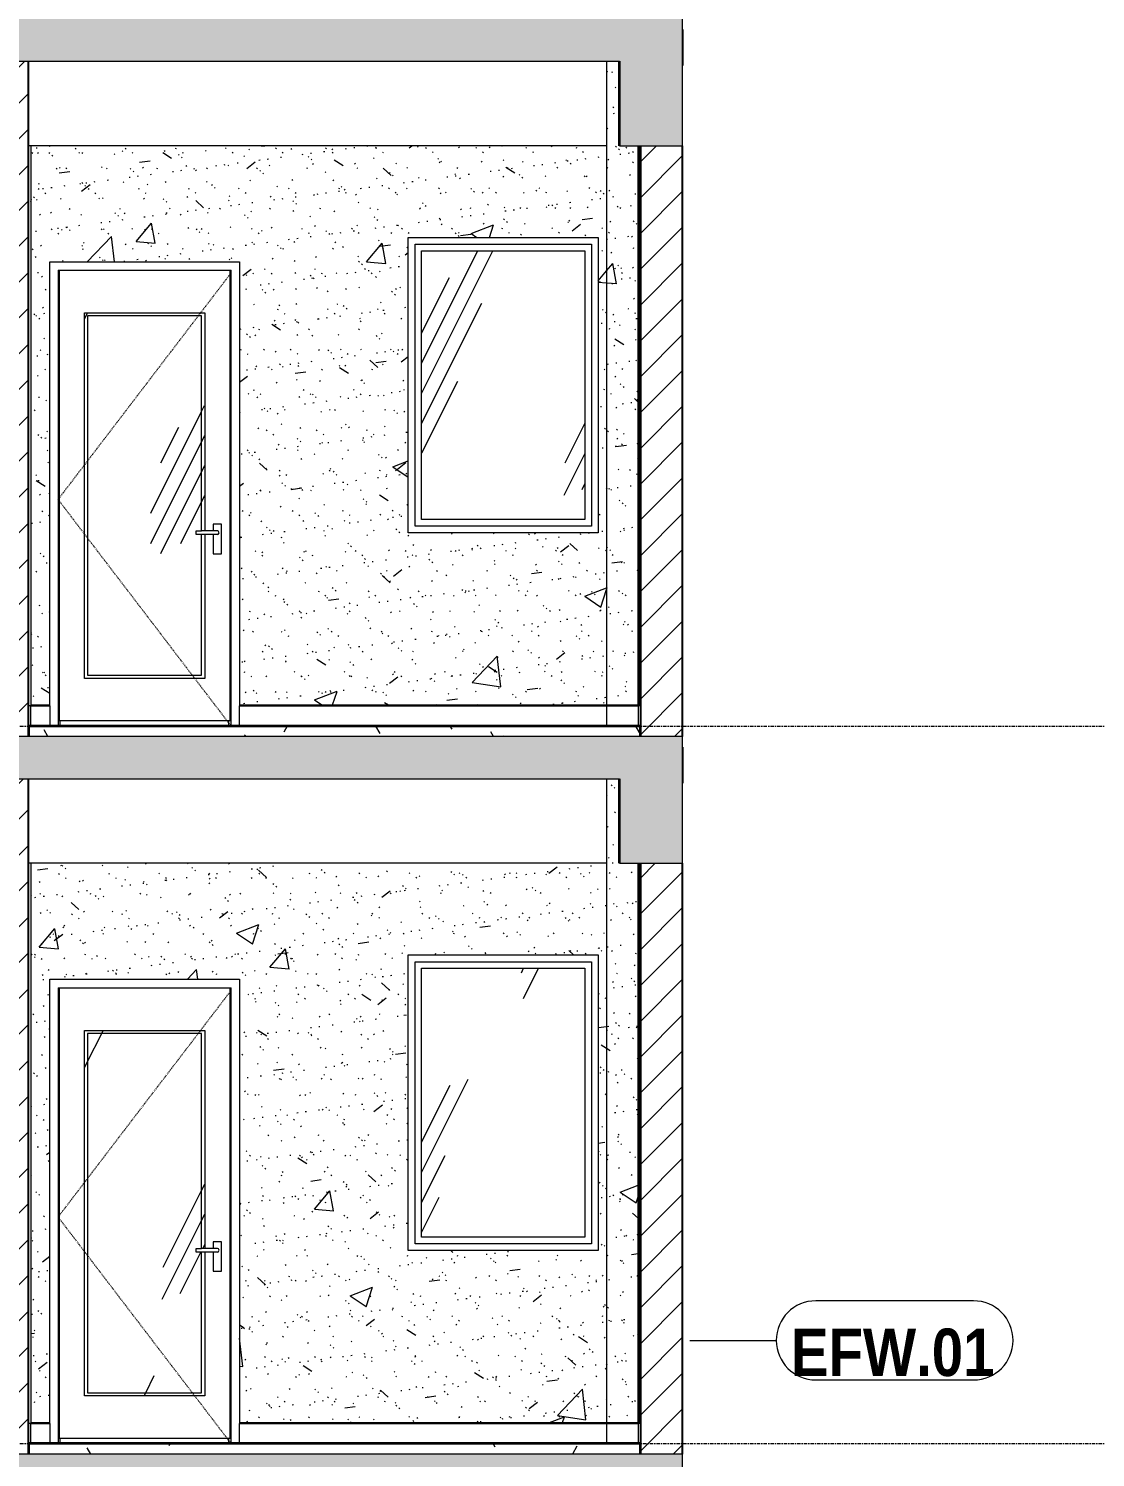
# Model space of a CAD drawing. Header units: millimetres. Extents: x -92143 to -2058, y -8802 to 35300.
# Drawn here: x -20337 to -15280, y 8934 to 15705 of the extents above; entities that cross this region are included whole.
import ezdxf

# ---------------------------------------------------------------- set-up
doc = ezdxf.new("R2010")
doc.units = ezdxf.units.MM
for name, pattern in [('Centre', [31.75, 6.35, -4.7625, 15.875, -4.7625]), ('Dash', [6.35, 3.175, -3.175]), ('Grid Line', [22.225, 12.7, -3.175, 3.175, -3.175])]:
    doc.linetypes.add(name, pattern=pattern)
for name, color, linetype, lineweight in [('0-1', 7, 'Continuous', 5), ('A-DETL-GENF-1', 7, 'Continuous', 9), ('A-DETL-GENF-HDLN-1', 7, 'Dash', 9), ('A-DETL-GENF-HDLN-2', 1, 'Continuous', 9), ('A-DETL-THIN', 151, 'Continuous', 9), ('A-DOOR', 31, 'Continuous', 9), ('A-DOOR-1', 7, 'Continuous', 9), ('A-FLOR-1', 10, 'Continuous', 35), ('A-FLOR-2', 7, 'Continuous', 9), ('A-FLOR-HRAL', 11, 'Continuous', 9), ('A-FLOR-HRAL-1', 253, 'Continuous', 18), ('A-FLOR-HRAL-2', 9, 'Continuous', 9), ('A-FLOR-LEVL-2', 51, 'Centre', 9), ('A-FLOR-PATT-2', 67, 'Continuous', 9), ('A-GLAZ', 151, 'Continuous', 9), ('A-GLAZ-1', 7, 'Continuous', 9), ('A-WALL-1', 7, 'Continuous', 9), ('A-WALL-2', 250, 'Continuous', 25), ('A-WALL-3', 113, 'Continuous', 25), ('A-WALL-IDEN', 211, 'Continuous', 9), ('A-WALL-PATT-1', 7, 'Continuous', 9), ('A-WALL-PATT-2', 9, 'Continuous', 9), ('A-WALL-PATT-4', 111, 'Continuous', 9), ('I-WALL-1', 250, 'Continuous', 25), ('I-WALL-2', 7, 'Continuous', 9), ('S-BEAM-2', 7, 'Continuous', 9), ('S-BEAM-3', 10, 'Continuous', 35), ('S-COLS-1', 7, 'Continuous', 9), ('S-GRID-1', 1, 'Grid Line', 9)]:
    doc.layers.add(name, color=color, linetype=linetype, lineweight=lineweight)
doc.styles.add('Arial_B', font='arialbd.ttf', dxfattribs={"width": 0.85, "height": 225})
pattern_1 = [(45, (-51987.05, 14125), (-84.8528, 84.8528), [])]
pattern_2 = [(0, (-51987.05, 14125), (609.6, 152.4), [50.292, -406.908, 50.292, -406.908, -2438.4]), (0, (-51987.05, 14125), (609.6, 152.4), [-914.4, 50.292, -864.108, 50.292, -406.908, -1066.8]), (0, (-51987.05, 14125), (609.6, 152.4), [-2286, 50.292, -254.508, 50.292, -711.708]), (120, (-51758.45, 14201.2), (-436.7823, 451.7291), [50.292, -406.908, 50.292, -2845.308]), (120, (-51758.45, 14201.2), (-436.7823, 451.7291), [-507.492, -406.908, 50.292, -864.108, -1524]), (120, (-51758.45, 14201.2), (-436.7823, 451.7291), [-1828.8, 50.292, -406.908, 50.292, -1016.508]), (120, (-51758.45, 14201.2), (-436.7823, 451.7291), [-2336.292, -254.508, 50.292, -711.708]), (240, (-51682.25, 14506), (-172.8177, -604.1291), [50.292, -406.908, 50.292, -406.908, -2438.4]), (240, (-51682.25, 14506), (-172.8177, -604.1291), [-914.4, 50.292, -864.108, 50.292, -406.908, -1066.8]), (240, (-51682.25, 14506), (-172.8177, -604.1291), [-2286, 50.292, -254.508, 50.292, -711.708])]
pattern_3 = [(45, (-51987.05, 14125), (-79.5495, 79.5495), [])]
pattern_4 = [(50, (-51987.05, 14125), (1093.104, -95.634), [114.3, -1257.3]), (355, (-51987, 14125), (-211.457, 1146.34), [91.44, -1005.84]), (100.451, (-51896, 14117), (881.656, 1050.7), [97.14, -1068.54]), (46.184, (-51987, 14429.8), (1626.475, -252.257), [171.45, -1885.95]), (96.636, (-51851.5, 14408.8), (1424.416, 1484.565), [145.71, -1602.81]), (351.184, (-51987, 14429.8), (1424.43, 1484.55), [137.16, -1508.76]), (21, (-51834.65, 14353.6), (909.686, -613.59), [114.3, -1257.3]), (326, (-51834.7, 14353.6), (370.812, 1105.13), [91.44, -1005.84]), (71.451, (-51758.8, 14302.5), (1280.503, 491.528), [97.14, -1068.54]), (37.5, (-51987.05, 14125), (18.5313, 507.3303), [50.292, -943.356, 50.292, -970.788, -1009.65]), (37.5, (-51987.05, 14125), (18.5313, 507.3303), [-2014.728, 50.292, -959.358]), (7.5, (-51987.05, 14125), (400.918, 601.084), [50.292, -531.876, 50.292, -920.496, -384.81]), (7.5, (-51987.05, 14125), (400.918, 601.084), [-1552.956, 50.292, -334.518]), (327.5, (-52326.9, 14125), (813.545, -34.3737), [50.292, -330.708, 50.292, -1138.428, -1577.34]), (327.5, (-52326.9, 14125), (813.545, -34.3737), [-1569.72, 50.292, -1527.048]), (317.5, (-52479.3, 14125), (888.775, 152.56), [50.292, -445.008, 50.292, -739.14, -1120.14]), (317.5, (-52479.3, 14125), (888.775, 152.56), [-1284.732, 50.292, -1069.848])]
pattern_5 = [(37.5, (-51987.05, 14125), (-4.79953, 146.8239), [5.029, -110.795, 5.029, -124.511, -123.825]), (37.5, (-51987.05, 14125), (-4.79953, 146.8239), [-245.364, 5.029, -118.796]), (7.5, (-51987.05, 14125), (134.8574, 215.0472), [5.029, -57.455, 5.029, -99.365, -40.005]), (7.5, (-51987.05, 14125), (134.8574, 215.0472), [-166.878, 5.029, -34.976]), (327.5, (-52080.78, 14125), (237.29776, 0.4316), [5.029, -33.071, 5.029, -132.131, -179.07]), (327.5, (-52080.78, 14125), (237.29776, 0.4316), [-175.26, 5.029, -174.041]), (317.5, (-52080.78, 14125), (229.067, 66.8792), [5.029, -14.021, 5.029, -84.887, -102.87]), (317.5, (-52080.78, 14125), (229.067, 66.8792), [-108.966, 5.029, -97.841])]
pattern_6 = [(63.435, (-51796.6, 14220.2), (-766.75, 2300.24), [952.5, -571.5, 952.5, -571.5, -1211.71]), (63.435, (-51796.6, 14220.2), (-766.75, 2300.24), [-3048, 381, -830.71]), (63.435, (-51844.2, 14267.9), (-766.75, 2300.24), [762, -952.5, 571.5, -571.5, -1402.21]), (63.435, (-51844.2, 14267.9), (-766.75, 2300.24), [-2857.5, 666.75, -735.46]), (63.435, (-51844.2, 14410.8), (-766.75, 2300.24), [571.5, -1143, 381, -571.5, -1592.71]), (63.435, (-51844.2, 14410.8), (-766.75, 2300.24), [-2667, 857.25, -735.46]), (63.435, (-51701.3, 14267.9), (-766.75, 2300.24), [571.5, -1143, 476.25, -2068.96]), (63.435, (-51558.4, 14410.8), (-766.75, 2300.24), [285.75, -1428.75, 190.5, -2354.71]), (63.435, (-51796.6, 14648.9), (-766.75, 2300.24), [190.5, -1428.75, 190.5, -762, -1687.96]), (63.435, (-51796.6, 14648.9), (-766.75, 2300.24), [-2571.75, 476.25, -1211.71]), (63.435, (-50939.3, 14506), (-766.75, 2300.24), [952.5, -1428.75, 1143, -754.51]), (63.435, (-50939.3, 14363.1), (-766.75, 2300.24), [1333.5, -952.5, 1428.75, -564.01]), (63.435, (-50844, 14410.8), (-766.75, 2300.24), [1524, -762, 1143, -830.71]), (63.435, (-50701.2, 14553.6), (-766.75, 2300.24), [952.5, -1333.5, 762, -1211.71]), (63.435, (-50844, 14839.4), (-766.75, 2300.24), [476.25, -1905, 571.5, -1306.96]), (63.435, (-50558.3, 14696.5), (-766.75, 2300.24), [381, -1905, 381, -1592.71])]

# ---------------------------------------------------------------- blocks, each defined once
blk = doc.blocks.new('NCV_TKTC_KET CAU_rvt-1-TKCS_MẶT CẮT E')
at = {"layer": 'A-FLOR-2'}
for p, q in [((-17235.3, 15700), (-17235.3, 15530)), ((-17235.3, 12300), (-17235.3, 12130))]:
    blk.add_line(p, q, dxfattribs=at)
at = {"layer": 'S-BEAM-2'}
for p, q in [((-19136.9, 15150), (-20336.9, 15150)), ((-17596.9, 15150), (-19136.9, 15150)), ((-19136.9, 11750), (-20336.9, 11750)), ((-17596.9, 11750), (-19136.9, 11750))]:
    blk.add_line(p, q, dxfattribs=at)
at = {"layer": 'S-BEAM-3'}
for p, q in [((-17536.9, 15550), (-17536.9, 15150)), ((-17536.9, 12150), (-17536.9, 11750))]:
    blk.add_line(p, q, dxfattribs=at)
at = {"layer": 'S-COLS-1'}
for p, q in [((-17586.9, 12495), (-17586.9, 12500)), ((-17586.9, 9095), (-17586.9, 9100))]:
    blk.add_line(p, q, dxfattribs=at)
blk = doc.blocks.new('DOOR_CW_01 CANH MO-PANEL KINH - DIW_01-900x2200-CỬA GỖ VÂN LAMINATE-V42-TKCS_MẶT CẮT E')
at = {"layer": 'A-DETL-GENF-HDLN-2'}
h = blk.add_hatch(dxfattribs=at)
h.set_pattern_fill('FP_34', color=256, style=0, pattern_type=2)
h.set_pattern_definition(pattern_6)
h.paths.add_polyline_path([(-20071.9, 12626), (-19501.9, 12626), (-19501.9, 13307.5), (-19516.9, 13307.5), (-19516.9, 12641), (-20056.9, 12641), (-20056.9, 14343), (-19516.9, 14343), (-19516.9, 13324.5), (-19501.9, 13324.5), (-19501.9, 14358), (-20071.9, 14358), (-20071.9, 12673.7)])
h = blk.add_hatch(dxfattribs=at)
h.set_pattern_fill('FP_34', color=256, style=0, pattern_type=2)
h.set_pattern_definition(pattern_6)
h.paths.add_polyline_path([(-19867.7, 12641), (-19516.9, 12641), (-19516.9, 13307.5), (-19542.7, 13307.5), (-19542.7, 13324.5), (-19516.9, 13324.5), (-19516.9, 14343), (-20056.9, 14343), (-20056.9, 12641)])
at = {"layer": 'A-DETL-GENF-HDLN-1'}
for p, q in [((-20196.9, 13473.5), (-19376.9, 14547)), ((-19376.9, 12400), (-20196.9, 13473.5))]:
    blk.add_line(p, q, dxfattribs=at)
at = {"layer": 'A-DOOR-1'}
for p, q in [((-20196.9, 14560), (-20196.9, 12400)), ((-20196.9, 14560), (-19376.9, 14560)), ((-20191.9, 14558), (-20191.9, 12426)), ((-19381.9, 14558), (-20191.9, 14558)), ((-19381.9, 12426), (-19381.9, 14558)), ((-19376.9, 12400), (-19376.9, 14560)), ((-20071.9, 14358), (-19501.9, 14358)), ((-20071.9, 12626), (-20071.9, 14358)), ((-19501.9, 14358), (-19501.9, 13324.5)), ((-19516.9, 14343), (-20056.9, 14343)), ((-20056.9, 14343), (-20056.9, 12641)), ((-19516.9, 13324.5), (-19516.9, 14343)), ((-19461.7, 13356), (-19461.7, 13324.5)), ((-19422.2, 13356), (-19461.7, 13356)), ((-19422.2, 13216), (-19422.2, 13356)), ((-19542.7, 13324.5), (-19516.9, 13324.5)), ((-19542.7, 13307.5), (-19542.7, 13324.5)), ((-19516.9, 13307.5), (-19542.7, 13307.5)), ((-19441.9, 13324.5), (-19516.9, 13324.5)), ((-19516.9, 12641), (-19516.9, 13307.5)), ((-19441.9, 13307.5), (-19516.9, 13307.5)), ((-19501.9, 13307.5), (-19501.9, 12626)), ((-19461.7, 13307.5), (-19461.7, 13216)), ((-19461.7, 13216), (-19422.2, 13216)), ((-19501.9, 12626), (-20071.9, 12626)), ((-20056.9, 12641), (-19516.9, 12641)), ((-20236.9, 12495), (-20236.9, 12500)), ((-19336.9, 12500), (-19336.9, 12495)), ((-20191.9, 12426), (-19381.9, 12426)), ((-20186.9, 12400), (-20186.9, 12426)), ((-19386.9, 12400), (-19386.9, 12426))]:
    blk.add_line(p, q, dxfattribs=at)
for start, end in [(0, 90), (270, 0)]:
    blk.add_arc((-19441.9, 13316), 8.5, start, end, dxfattribs=at)
blk = doc.blocks.new('M_Fixed - 900 x 1400-V44-TKCS_MẶT CẮT E')
at = {"layer": 'A-GLAZ'}
h = blk.add_hatch(dxfattribs=at)
h.set_pattern_fill('FP_34', color=256, style=0, pattern_type=2)
h.set_pattern_definition(pattern_6)
h.paths.add_polyline_path([(-18473.9, 13378), (-17699.9, 13378), (-17699.9, 14652), (-18473.9, 14652), (-18473.9, 14152)])
at = {"layer": 'A-GLAZ-1'}
for p, q in [((-18504.9, 14683), (-17668.9, 14683)), ((-18504.9, 13347), (-18504.9, 14683)), ((-18473.9, 14652), (-17699.9, 14652)), ((-18473.9, 13378), (-18473.9, 14652)), ((-17699.9, 14652), (-17699.9, 13378)), ((-17668.9, 14683), (-17668.9, 13347)), ((-17668.9, 13347), (-18504.9, 13347)), ((-17699.9, 13378), (-18473.9, 13378))]:
    blk.add_line(p, q, dxfattribs=at)
blk = doc.blocks.new('Railing - Railing-915905-TKCS_MẶT CẮT E')
at = {"layer": 'A-FLOR-HRAL-1'}
for p, q in [((-20326.9, 5695), (-20336.9, 5695)), ((-20336.9, 5695), (-20336.9, 5600)), ((-20326.9, 5600), (-20326.9, 5695)), ((-20336.9, 5600), (-20326.9, 5600))]:
    blk.add_line(p, q, dxfattribs=at)
at = {"layer": 'A-FLOR-HRAL-2'}
for p, q in [((-20326.9, 5695), (-20236.9, 5695)), ((-20236.9, 5695), (-20236.9, 5600))]:
    blk.add_line(p, q, dxfattribs=at)
blk = doc.blocks.new('Railing - Railing-915906-TKCS_MẶT CẮT E')
at = {"layer": 'A-FLOR-HRAL-1'}
for p, q in [((-17436.9, 5695), (-17446.9, 5695)), ((-17446.9, 5695), (-17446.9, 5600)), ((-17436.9, 5600), (-17436.9, 5695)), ((-17446.9, 5600), (-17436.9, 5600))]:
    blk.add_line(p, q, dxfattribs=at)
at = {"layer": 'A-FLOR-HRAL-2'}
for p, q in [((-19336.9, 5695), (-17596.9, 5695)), ((-19336.9, 5600), (-19336.9, 5695)), ((-17596.9, 5695), (-17446.9, 5695)), ((-17596.9, 5695), (-17596.9, 5600))]:
    blk.add_line(p, q, dxfattribs=at)
blk = doc.blocks.new('NCV_TKTC_TANG 3 - 4_rvt-1-TKCS_MẶT CẮT E')
at = {"layer": 'A-FLOR-PATT-2'}
h = blk.add_hatch(dxfattribs=at)
h.set_pattern_fill('FP_2', color=256, style=0, pattern_type=2)
h.set_pattern_definition(pattern_2)
h.paths.add_polyline_path([(-20336.9, 12350), (-17436.9, 12350), (-17436.9, 12400), (-20336.9, 12400), (-20336.9, 12369.3)])
at = {"layer": 'A-WALL-PATT-1'}
h = blk.add_hatch(dxfattribs=at)
h.set_pattern_fill('FP_5', color=256, style=0, pattern_type=2)
h.set_pattern_definition(pattern_3)
h.paths.add_polyline_path([(-17436.9, 12500), (-17436.9, 15150), (-17446.9, 15150), (-17446.9, 12500)])
at = {"layer": 'A-WALL-PATT-2'}
h = blk.add_hatch(dxfattribs=at)
h.set_pattern_fill('FP_1', color=256, style=0, pattern_type=2)
h.set_pattern_definition(pattern_1)
h.paths.add_polyline_path([(-20436.9, 12350), (-20336.9, 12350), (-20336.9, 15550), (-20436.9, 15550), (-20436.9, 12369.3)])
h = blk.add_hatch(dxfattribs=at)
h.set_pattern_fill('FP_7', color=256, style=0, pattern_type=2)
h.set_pattern_definition(pattern_4)
h.paths.add_polyline_path([(-17596.9, 12500), (-17446.9, 12500), (-17446.9, 15150), (-17536.9, 15150), (-17536.9, 15550), (-17596.9, 15550), (-17596.9, 13282.4)])
h = blk.add_hatch(dxfattribs=at)
h.set_pattern_fill('FP_6', color=256, style=0, pattern_type=2)
h.set_pattern_definition(pattern_5)
h.paths.add_polyline_path([(-17596.9, 12500), (-17446.9, 12500), (-17446.9, 15150), (-17536.9, 15150), (-17536.9, 15550), (-17596.9, 15550), (-17596.9, 13282.4)])
h = blk.add_hatch(dxfattribs=at)
h.set_pattern_fill('FP_7', color=256, style=0, pattern_type=2)
h.set_pattern_definition(pattern_4)
h.paths.add_polyline_path([(-20326.9, 12500), (-20236.9, 12500), (-20236.9, 14600), (-19336.9, 14600), (-19336.9, 12500), (-17596.9, 12500), (-17596.9, 15150), (-20326.9, 15150), (-20326.9, 12673.7)])
h.paths.add_polyline_path([(-17636.9, 13315), (-18536.9, 13315), (-18536.9, 14715), (-17636.9, 14715), (-17636.9, 14499.9)])
h = blk.add_hatch(dxfattribs=at)
h.set_pattern_fill('FP_6', color=256, style=0, pattern_type=2)
h.set_pattern_definition(pattern_5)
h.paths.add_polyline_path([(-20326.9, 12500), (-20236.9, 12500), (-20236.9, 14600), (-19336.9, 14600), (-19336.9, 12500), (-17596.9, 12500), (-17596.9, 15150), (-20326.9, 15150), (-20326.9, 12673.7)])
h.paths.add_polyline_path([(-17636.9, 13315), (-18536.9, 13315), (-18536.9, 14715), (-17636.9, 14715), (-17636.9, 14499.9)])
at = {"layer": 'A-FLOR-1'}
for p, q in [((-17436.9, 12400), (-20336.9, 12400)), ((-20336.9, 12400), (-20336.9, 12350)), ((-17436.9, 12350), (-17436.9, 12400))]:
    blk.add_line(p, q, dxfattribs=at)
at = {"layer": 'A-WALL-1'}
for p, q in [((-20236.9, 12495), (-20236.9, 12500)), ((-19336.9, 12500), (-19336.9, 12495))]:
    blk.add_line(p, q, dxfattribs=at)
at = {"layer": 'A-WALL-2'}
blk.add_line((-20336.9, 12350), (-20336.9, 15550), dxfattribs=at)
at = {"layer": 'I-WALL-1'}
for p, q in [((-17446.9, 15150), (-17446.9, 12500)), ((-17436.9, 12500), (-17436.9, 15150)), ((-17446.9, 12500), (-17436.9, 12500))]:
    blk.add_line(p, q, dxfattribs=at)
at = {"layer": 'I-WALL-2'}
for p, q in [((-17596.9, 15550), (-17596.9, 12500)), ((-20326.9, 15150), (-20326.9, 12500)), ((-18536.9, 13315), (-18536.9, 14715)), ((-18536.9, 14715), (-17636.9, 14715)), ((-17636.9, 14715), (-17636.9, 13315)), ((-20236.9, 12500), (-20236.9, 14600)), ((-20236.9, 14600), (-19336.9, 14600)), ((-19336.9, 14600), (-19336.9, 12500)), ((-17636.9, 13315), (-18536.9, 13315)), ((-20326.9, 12500), (-20236.9, 12500)), ((-19336.9, 12500), (-17596.9, 12500)), ((-17596.9, 12500), (-17446.9, 12500))]:
    blk.add_line(p, q, dxfattribs=at)
at = {"layer": 'A-DOOR'}
blk.add_blockref('DOOR_CW_01 CANH MO-PANEL KINH - DIW_01-900x2200-CỬA GỖ VÂN LAMINATE-V42-TKCS_MẶT CẮT E', (0, 0), dxfattribs=at)
at = {"layer": 'A-FLOR-HRAL'}
for name in ['Railing - Railing-915905-TKCS_MẶT CẮT E', 'Railing - Railing-915906-TKCS_MẶT CẮT E']:
    blk.add_blockref(name, (0, 6800), dxfattribs=at)
at = {"layer": 'A-GLAZ'}
blk.add_blockref('M_Fixed - 900 x 1400-V44-TKCS_MẶT CẮT E', (0, 0), dxfattribs=at)
blk = doc.blocks.new('DOOR_CW_01 CANH MO-PANEL KINH - DIW_01-900x2200-CỬA GỖ VÂN LAMINATE-V170-TKCS_MẶT CẮT E')
at = {"layer": 'A-DETL-GENF-HDLN-2'}
h = blk.add_hatch(dxfattribs=at)
h.set_pattern_fill('FP_34', color=256, style=0, pattern_type=2)
h.set_pattern_definition(pattern_6)
h.paths.add_polyline_path([(-19516.9, 9226), (-19501.9, 9226), (-19501.9, 9907.5), (-19516.9, 9907.5), (-19516.9, 9241), (-20056.9, 9241), (-20056.9, 10943), (-19516.9, 10943), (-19516.9, 9924.5), (-19501.9, 9924.5), (-19501.9, 10958), (-20071.9, 10958), (-20071.9, 9226), (-19867.7, 9226)])
h = blk.add_hatch(dxfattribs=at)
h.set_pattern_fill('FP_34', color=256, style=0, pattern_type=2)
h.set_pattern_definition(pattern_6)
h.paths.add_polyline_path([(-19516.9, 9241), (-19516.9, 9907.5), (-19542.7, 9907.5), (-19542.7, 9924.5), (-19516.9, 9924.5), (-19516.9, 10943), (-20056.9, 10943), (-20056.9, 9241), (-19867.7, 9241)])
at = {"layer": 'A-DETL-GENF-HDLN-1'}
for p, q in [((-20196.9, 10073.5), (-19376.9, 11147)), ((-19376.9, 9000), (-20196.9, 10073.5))]:
    blk.add_line(p, q, dxfattribs=at)
at = {"layer": 'A-DOOR-1'}
for p, q in [((-20196.9, 11160), (-20196.9, 9000)), ((-20196.9, 11160), (-19376.9, 11160)), ((-20191.9, 11158), (-20191.9, 9026)), ((-19381.9, 11158), (-20191.9, 11158)), ((-19381.9, 9026), (-19381.9, 11158)), ((-19376.9, 9000), (-19376.9, 11160)), ((-20071.9, 10958), (-19501.9, 10958)), ((-20071.9, 9226), (-20071.9, 10958)), ((-19516.9, 10943), (-20056.9, 10943)), ((-20056.9, 10943), (-20056.9, 9241)), ((-19516.9, 9924.5), (-19516.9, 10943)), ((-19501.9, 10958), (-19501.9, 9924.5)), ((-19461.7, 9956), (-19461.7, 9924.5)), ((-19422.2, 9956), (-19461.7, 9956)), ((-19422.2, 9816), (-19422.2, 9956)), ((-19542.7, 9924.5), (-19516.9, 9924.5)), ((-19542.7, 9907.5), (-19542.7, 9924.5)), ((-19516.9, 9907.5), (-19542.7, 9907.5)), ((-19441.9, 9924.5), (-19516.9, 9924.5)), ((-19516.9, 9241), (-19516.9, 9907.5)), ((-19441.9, 9907.5), (-19516.9, 9907.5)), ((-19501.9, 9907.5), (-19501.9, 9226)), ((-19461.7, 9907.5), (-19461.7, 9816)), ((-19461.7, 9816), (-19422.2, 9816)), ((-19501.9, 9226), (-20071.9, 9226)), ((-20056.9, 9241), (-19516.9, 9241)), ((-20236.9, 9095), (-20236.9, 9100)), ((-19336.9, 9100), (-19336.9, 9095)), ((-20191.9, 9026), (-19381.9, 9026)), ((-20186.9, 9000), (-20186.9, 9026)), ((-19386.9, 9000), (-19386.9, 9026))]:
    blk.add_line(p, q, dxfattribs=at)
for start, end in [(0, 90), (270, 0)]:
    blk.add_arc((-19441.9, 9916), 8.5, start, end, dxfattribs=at)
blk = doc.blocks.new('M_Fixed - 900 x 1400-V172-TKCS_MẶT CẮT E')
at = {"layer": 'A-GLAZ'}
h = blk.add_hatch(dxfattribs=at)
h.set_pattern_fill('FP_34', color=256, style=0, pattern_type=2)
h.set_pattern_definition(pattern_6)
h.paths.add_polyline_path([(-17699.9, 9978), (-17699.9, 11252), (-18473.9, 11252), (-18473.9, 9978), (-18018.1, 9978)])
at = {"layer": 'A-GLAZ-1'}
for p, q in [((-18504.9, 11283), (-17668.9, 11283)), ((-18504.9, 9947), (-18504.9, 11283)), ((-18473.9, 11252), (-17699.9, 11252)), ((-18473.9, 9978), (-18473.9, 11252)), ((-17699.9, 11252), (-17699.9, 9978)), ((-17668.9, 11283), (-17668.9, 9947)), ((-17699.9, 9978), (-18473.9, 9978)), ((-17668.9, 9947), (-18504.9, 9947))]:
    blk.add_line(p, q, dxfattribs=at)
blk = doc.blocks.new('NCV_TKTC_TANG 3 - 4_rvt-2-TKCS_MẶT CẮT E')
at = {"layer": 'A-FLOR-PATT-2'}
h = blk.add_hatch(dxfattribs=at)
h.set_pattern_fill('FP_2', color=256, style=0, pattern_type=2)
h.set_pattern_definition(pattern_2)
h.paths.add_polyline_path([(-19867.7, 8950), (-17436.9, 8950), (-17436.9, 9000), (-20336.9, 9000), (-20336.9, 8950), (-20176, 8950)])
at = {"layer": 'A-WALL-PATT-1'}
h = blk.add_hatch(dxfattribs=at)
h.set_pattern_fill('FP_5', color=256, style=0, pattern_type=2)
h.set_pattern_definition(pattern_3)
h.paths.add_polyline_path([(-17446.9, 9100), (-17436.9, 9100), (-17436.9, 11750), (-17446.9, 11750), (-17446.9, 9630.1)])
at = {"layer": 'A-WALL-PATT-2'}
h = blk.add_hatch(dxfattribs=at)
h.set_pattern_fill('FP_1', color=256, style=0, pattern_type=2)
h.set_pattern_definition(pattern_1)
h.paths.add_polyline_path([(-20436.9, 8950), (-20336.9, 8950), (-20336.9, 12150), (-20436.9, 12150), (-20436.9, 9021.3)])
h = blk.add_hatch(dxfattribs=at)
h.set_pattern_fill('FP_7', color=256, style=0, pattern_type=2)
h.set_pattern_definition(pattern_4)
h.paths.add_polyline_path([(-17596.9, 9100), (-17446.9, 9100), (-17446.9, 11750), (-17536.9, 11750), (-17536.9, 12150), (-17596.9, 12150), (-17596.9, 9630.1)])
h = blk.add_hatch(dxfattribs=at)
h.set_pattern_fill('FP_6', color=256, style=0, pattern_type=2)
h.set_pattern_definition(pattern_5)
h.paths.add_polyline_path([(-17596.9, 9100), (-17446.9, 9100), (-17446.9, 11750), (-17536.9, 11750), (-17536.9, 12150), (-17596.9, 12150), (-17596.9, 9630.1)])
h = blk.add_hatch(dxfattribs=at)
h.set_pattern_fill('FP_7', color=256, style=0, pattern_type=2)
h.set_pattern_definition(pattern_4)
h.paths.add_polyline_path([(-20326.9, 9100), (-20236.9, 9100), (-20236.9, 11200), (-19336.9, 11200), (-19336.9, 9100), (-17596.9, 9100), (-17596.9, 11750), (-20326.9, 11750), (-20326.9, 9630.1)])
h.paths.add_polyline_path([(-17636.9, 9915), (-18536.9, 9915), (-18536.9, 11315), (-17636.9, 11315)])
h = blk.add_hatch(dxfattribs=at)
h.set_pattern_fill('FP_6', color=256, style=0, pattern_type=2)
h.set_pattern_definition(pattern_5)
h.paths.add_polyline_path([(-20326.9, 9100), (-20236.9, 9100), (-20236.9, 11200), (-19336.9, 11200), (-19336.9, 9100), (-17596.9, 9100), (-17596.9, 11750), (-20326.9, 11750), (-20326.9, 9630.1)])
h.paths.add_polyline_path([(-17636.9, 9915), (-18536.9, 9915), (-18536.9, 11315), (-17636.9, 11315)])
at = {"layer": 'A-FLOR-1'}
for p, q in [((-17436.9, 9000), (-20336.9, 9000)), ((-20336.9, 9000), (-20336.9, 8950)), ((-17436.9, 8950), (-17436.9, 9000))]:
    blk.add_line(p, q, dxfattribs=at)
at = {"layer": 'A-WALL-1'}
for p, q in [((-20236.9, 9095), (-20236.9, 9100)), ((-19336.9, 9100), (-19336.9, 9095))]:
    blk.add_line(p, q, dxfattribs=at)
at = {"layer": 'A-WALL-2'}
blk.add_line((-20336.9, 8950), (-20336.9, 12150), dxfattribs=at)
at = {"layer": 'I-WALL-1'}
for p, q in [((-17446.9, 11750), (-17446.9, 9100)), ((-17436.9, 9100), (-17436.9, 11750)), ((-17446.9, 9100), (-17436.9, 9100))]:
    blk.add_line(p, q, dxfattribs=at)
at = {"layer": 'I-WALL-2'}
for p, q in [((-17596.9, 12150), (-17596.9, 9100)), ((-20326.9, 11750), (-20326.9, 9100)), ((-18536.9, 9915), (-18536.9, 11315)), ((-18536.9, 11315), (-17636.9, 11315)), ((-17636.9, 11315), (-17636.9, 9915)), ((-20236.9, 9100), (-20236.9, 11200)), ((-20236.9, 11200), (-19336.9, 11200)), ((-19336.9, 11200), (-19336.9, 9100)), ((-17636.9, 9915), (-18536.9, 9915)), ((-20326.9, 9100), (-20236.9, 9100)), ((-19336.9, 9100), (-17596.9, 9100)), ((-17596.9, 9100), (-17446.9, 9100))]:
    blk.add_line(p, q, dxfattribs=at)
at = {"layer": 'A-DOOR'}
blk.add_blockref('DOOR_CW_01 CANH MO-PANEL KINH - DIW_01-900x2200-CỬA GỖ VÂN LAMINATE-V170-TKCS_MẶT CẮT E', (0, 0), dxfattribs=at)
at = {"layer": 'A-FLOR-HRAL'}
for name in ['Railing - Railing-915905-TKCS_MẶT CẮT E', 'Railing - Railing-915906-TKCS_MẶT CẮT E']:
    blk.add_blockref(name, (0, 3400), dxfattribs=at)
at = {"layer": 'A-GLAZ'}
blk.add_blockref('M_Fixed - 900 x 1400-V172-TKCS_MẶT CẮT E', (0, 0), dxfattribs=at)
blk = doc.blocks.new('CTL_WALL TAG NO MARK - 10-2062273-TKCS_MẶT CẮT E')
at = {"layer": 'A-WALL-IDEN'}
for p, q in [((-78866.4, 11134.7), (-79614.1, 11134.7)), ((-79614.1, 10759.7), (-78866.4, 10759.7))]:
    blk.add_line(p, q, dxfattribs=at)
for centre, start, end in [((-79614.1, 10947.2), 90, 270), ((-78866.4, 10947.2), 270, 90)]:
    blk.add_arc(centre, 187.5, start, end, dxfattribs=at)

msp = doc.modelspace()

# ---------------------------------------------------------------- hatches: boundary and pattern name
at = {"layer": 'A-DETL-GENF-1'}
for points in [[(-77935.7, 15150), (-77935.7, 15550), (-73233.6, 15550), (-73233.6, 15350), (-73033.3, 15350), (-73033.3, 15550), (-70108.5, 15550), (-70108.5, 15300), (-69708.5, 15300), (-69708.5, 15550), (-65032.3, 15550), (-65032.3, 15350), (-64832.3, 15350), (-64832.3, 15550), (-61933.6, 15550), (-61933.6, 15300), (-61533.6, 15300), (-61533.6, 15550), (-56833.3, 15550), (-56833.3, 15350), (-56633.3, 15350), (-56633.3, 15550), (-53733.2, 15550), (-53733.2, 15300), (-53333.2, 15300), (-53333.2, 15550), (-48635.6, 15550), (-48635.6, 15350), (-48435.6, 15350), (-48435.6, 15550), (-45535.3, 15550), (-45535.3, 15300), (-45134.4, 15300), (-45134.4, 15550), (-40434.4, 15550), (-40434.4, 15350), (-40234.4, 15350), (-40234.4, 15550), (-37436.9, 15550), (-37436.9, 15300), (-37037.4, 15300), (-37037.4, 15550), (-33860.3, 15550), (-33860.3, 15300), (-33436.9, 15300), (-33436.9, 15550), (-30635.3, 15550), (-30635.3, 15350), (-30435.3, 15350), (-30435.3, 15550), (-25735.7, 15550), (-25735.7, 15300), (-25335.7, 15300), (-25335.7, 15550), (-22435.3, 15550), (-22435.3, 15350), (-22235.3, 15350), (-22235.3, 15550), (-17535.3, 15550), (-17535.3, 15150), (-17236.9, 15150), (-17236.9, 15750), (-78233.3, 15750), (-78233.3, 15150)], [(-17236.9, 11750), (-17236.9, 12350), (-78233.3, 12350), (-78233.3, 11750), (-77935.7, 11750), (-77935.7, 12150), (-73233.6, 12150), (-73233.6, 11950), (-73033.3, 11950), (-73033.3, 12150), (-70108.5, 12150), (-70108.5, 11900), (-69708.5, 11900), (-69708.5, 12150), (-65032.3, 12150), (-65032.3, 11950), (-64832.3, 11950), (-64832.3, 12150), (-61933.6, 12150), (-61933.6, 11900), (-61533.6, 11900), (-61533.6, 12150), (-56833.3, 12150), (-56833.3, 11950), (-56633.3, 11950), (-56633.3, 12150), (-53733.2, 12150), (-53733.2, 11900), (-53333.2, 11900), (-53333.2, 12150), (-48635.6, 12150), (-48635.6, 11950), (-48435.6, 11950), (-48435.6, 12150), (-45535.3, 12150), (-45535.3, 11900), (-45134.4, 11900), (-45134.4, 12150), (-40434.4, 12150), (-40434.4, 11950), (-40234.4, 11950), (-40234.4, 12150), (-37436.9, 12150), (-37436.9, 11900), (-37037.4, 11900), (-37037.4, 12150), (-33860.3, 12150), (-33860.3, 11900), (-33436.9, 11900), (-33436.9, 12150), (-30635.3, 12150), (-30635.3, 11950), (-30435.3, 11950), (-30435.3, 12150), (-25735.7, 12150), (-25735.7, 11900), (-25335.7, 11900), (-25335.7, 12150), (-22435.3, 12150), (-22435.3, 11950), (-22235.3, 11950), (-22235.3, 12150), (-17535.3, 12150), (-17535.3, 11750)], [(-77935.7, 8350), (-77935.7, 8750), (-73233.6, 8750), (-73233.6, 8550), (-73033.3, 8550), (-73033.3, 8750), (-70108.5, 8750), (-70108.5, 8500), (-69708.5, 8500), (-69708.5, 8750), (-65032.3, 8750), (-65032.3, 8550), (-64832.3, 8550), (-64832.3, 8750), (-61933.6, 8750), (-61933.6, 8500), (-61533.6, 8500), (-61533.6, 8750), (-56833.3, 8750), (-56833.3, 8550), (-56633.3, 8550), (-56633.3, 8750), (-53733.2, 8750), (-53733.2, 8500), (-53333.2, 8500), (-53333.2, 8750), (-48635.6, 8750), (-48635.6, 8550), (-48435.6, 8550), (-48435.6, 8750), (-45535.3, 8750), (-45535.3, 8500), (-45134.4, 8500), (-45134.4, 8750), (-40434.4, 8750), (-40434.4, 8550), (-40234.4, 8550), (-40234.4, 8750), (-37436.9, 8750), (-37436.9, 8500), (-37037.4, 8500), (-37037.4, 8750), (-33860.3, 8750), (-33860.3, 8500), (-33436.9, 8500), (-33436.9, 8750), (-30635.3, 8750), (-30635.3, 8550), (-30435.3, 8550), (-30435.3, 8750), (-25735.7, 8750), (-25735.7, 8500), (-25335.7, 8500), (-25335.7, 8750), (-22435.3, 8750), (-22435.3, 8550), (-22235.3, 8550), (-22235.3, 8750), (-17535.3, 8750), (-17535.3, 8350), (-17236.9, 8350), (-17236.9, 8950), (-78233.3, 8950), (-78233.3, 8350)]]:
    msp.add_hatch(color=256, dxfattribs=at).paths.add_polyline_path(points)
at = {"layer": 'A-WALL-PATT-4'}
h = msp.add_hatch(dxfattribs=at)
h.set_pattern_fill('FP_1', color=256, style=0, pattern_type=2)
h.set_pattern_definition(pattern_1)
h.paths.add_polyline_path([(-17236.9, 12350), (-17236.9, 15150), (-17436.9, 15150), (-17436.9, 12350)])
h = msp.add_hatch(dxfattribs=at)
h.set_pattern_fill('FP_1', color=256, style=0, pattern_type=2)
h.set_pattern_definition(pattern_1)
h.paths.add_polyline_path([(-17436.9, 8950), (-17236.9, 8950), (-17236.9, 11750), (-17436.9, 11750), (-17436.9, 9630.1)])

# ---------------------------------------------------------------- linework, layer by layer
at = {"layer": 'A-DETL-THIN'}
for p, q in [((-17236.9, 15150), (-17236.9, 15750)), ((-22235.3, 15550), (-17535.3, 15550)), ((-17535.3, 15550), (-17535.3, 15150)), ((-17535.3, 15150), (-17236.9, 15150)), ((-17236.9, 12350), (-33857.4, 12350)), ((-17236.9, 11750), (-17236.9, 12350)), ((-22235.3, 12150), (-17535.3, 12150)), ((-17535.3, 12150), (-17535.3, 11750)), ((-17535.3, 11750), (-17236.9, 11750)), ((-17236.9, 8950), (-33857.4, 8950)), ((-17236.9, 8350), (-17236.9, 8950))]:
    msp.add_line(p, q, dxfattribs=at)
at = {"layer": 'A-FLOR-LEVL-2'}
for p, q in [((-92142.8, 12400), (-5549.7, 12400)), ((-92142.8, 9000), (-5549.7, 9000))]:
    msp.add_line(p, q, dxfattribs=at)
at = {"layer": 'A-WALL-3'}
for p, q in [((-17436.9, 15150), (-17436.9, 12350)), ((-17236.9, 12350), (-17236.9, 15150)), ((-17436.9, 11750), (-17436.9, 8950)), ((-17236.9, 8950), (-17236.9, 11750))]:
    msp.add_line(p, q, dxfattribs=at)
at = {"layer": 'A-WALL-IDEN'}
msp.add_line((-17201.7, 9488.8), (-16792.7, 9488.8), dxfattribs=at)
at = {"layer": 'S-GRID-1'}
msp.add_line((-17236.9, -3701.5), (-17236.9, 30542.5), dxfattribs=at)

# ---------------------------------------------------------------- block references
at = {"layer": '0-1'}
for name in ['NCV_TKTC_KET CAU_rvt-1-TKCS_MẶT CẮT E', 'NCV_TKTC_TANG 3 - 4_rvt-1-TKCS_MẶT CẮT E', 'NCV_TKTC_TANG 3 - 4_rvt-2-TKCS_MẶT CẮT E']:
    msp.add_blockref(name, (0, 0), dxfattribs=at)
at = {"layer": 'A-WALL-IDEN'}
msp.add_blockref('CTL_WALL TAG NO MARK - 10-2062273-TKCS_MẶT CẮT E', (63008.9, -1458.4), dxfattribs=at)

# ---------------------------------------------------------------- texts
at = {"layer": 'A-WALL-IDEN', "insert": (-16240.7, 9430.7), "char_height": 225, "width": 995.775, "attachment_point": 5, "line_spacing_factor": 0.936439, "style": 'Arial_B'}
msp.add_mtext('\\pt6.37425,12.75075,19.125,25.49925,31.87575,38.25,44.62425,51.00075,57.375,63.74925,70.12575,76.5,82.87425,89.25075,95.625,101.99925,108.37575,114.75,121.12425,127.50075,133.875,140.24925,146.62575,153,159.37425,165.75075,172.125,178.49925,184.87575,191.25,197.62425,204.00075;EFW.01', dxfattribs=at)

doc.saveas('drawing.dxf')
